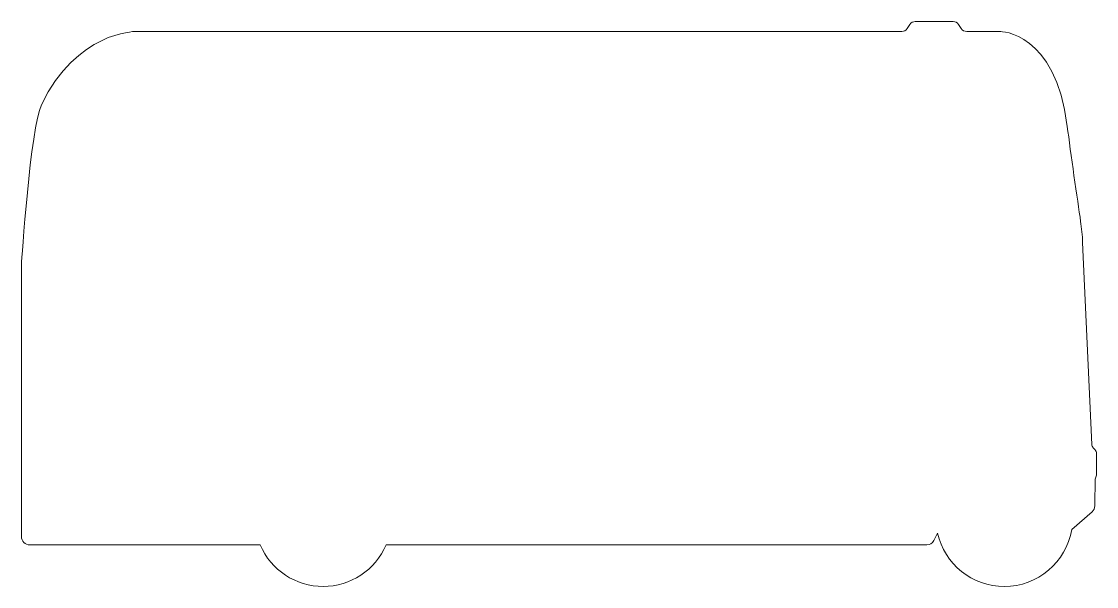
# Model space of a CAD drawing. Header units: inches. Extents: x 0.87 to 5.2, y -4.32 to -2.05.
import ezdxf

# ---------------------------------------------------------------- set-up
doc = ezdxf.new("R2010")
doc.units = ezdxf.units.IN
doc.header["$MEASUREMENT"] = 0
doc.layers.add('Edge Cuts', color=7, linetype='Continuous', lineweight=0)

msp = doc.modelspace()

# ---------------------------------------------------------------- linework, layer by layer
at = {"layer": 'Edge Cuts', "color": 250, "lineweight": 9, "true_color": 0x231f20}
msp.add_open_spline([(1.8354, -4.1539), (1.8787, -4.2552), (1.9788, -4.3212), (2.089, -4.3212), (2.1993, -4.3212), (2.2994, -4.2552), (2.3427, -4.1538), (2.3427, -4.1538), (4.5215, -4.1538), (4.5215, -4.1538), (4.5332, -4.1538), (4.5439, -4.147), (4.5489, -4.1364), (4.5489, -4.1364), (4.5639, -4.1058), (4.5639, -4.1058), (4.5921, -4.2313), (4.7045, -4.3212), (4.8331, -4.3212), (4.9669, -4.3212), (5.0824, -4.2239), (5.105, -4.092), (5.105, -4.092), (5.1871, -4.0201), (5.1871, -4.0201), (5.194, -4.0141), (5.1979, -4.0052), (5.1977, -3.996), (5.1977, -3.996), (5.199, -3.9093), (5.199, -3.8893), (5.199, -3.8838), (5.2045, -3.8785), (5.2045, -3.8732), (5.2045, -3.8533), (5.2045, -3.786), (5.2045, -3.786), (5.2045, -3.7803), (5.2024, -3.7747), (5.1985, -3.7705), (5.1985, -3.7705), (5.1915, -3.7628), (5.1915, -3.7628), (5.1881, -3.7591), (5.1861, -3.7543), (5.1859, -3.7493), (5.1859, -3.7493), (5.1487, -2.9351), (5.1487, -2.9351), (5.1474, -2.9067), (5.1447, -2.8785), (5.1406, -2.8504), (5.128, -2.7652), (5.0997, -2.571), (5.087, -2.4677), (5.04, -2.0856), (4.8166, -2.0857), (4.8166, -2.0857), (4.8166, -2.0857), (4.6815, -2.0857), (4.6815, -2.0857), (4.6726, -2.0857), (4.6643, -2.0812), (4.6595, -2.0736), (4.6595, -2.0736), (4.6492, -2.0575), (4.6492, -2.0575), (4.6444, -2.0499), (4.6361, -2.0453), (4.6272, -2.0453), (4.6272, -2.0453), (4.4746, -2.0453), (4.4746, -2.0453), (4.4656, -2.0453), (4.4573, -2.0499), (4.4525, -2.0575), (4.4525, -2.0575), (4.4423, -2.0736), (4.4423, -2.0736), (4.4375, -2.0812), (4.4292, -2.0857), (4.4202, -2.0857), (4.4202, -2.0857), (1.3313, -2.0857), (1.3313, -2.0857), (1.3313, -2.0857), (1.0955, -2.0857), (0.954, -2.3811), (0.9102, -2.4725), (0.8738, -3.0195), (0.8738, -3.0195), (0.8738, -3.0195), (0.8738, -4.1205), (0.8738, -4.1205), (0.8738, -4.1389), (0.8887, -4.1538), (0.9071, -4.1538), (0.9071, -4.1538), (1.8354, -4.1538), (1.8354, -4.1538)], degree=3, knots=[0, 0, 0, 0, 1, 1, 1, 2, 2, 2, 3, 3, 3, 4, 4, 4, 5, 5, 5, 6, 6, 6, 7, 7, 7, 8, 8, 8, 9, 9, 9, 10, 10, 10, 11, 11, 11, 12, 12, 12, 13, 13, 13, 14, 14, 14, 15, 15, 15, 16, 16, 16, 17, 17, 17, 18, 18, 18, 19, 19, 19, 20, 20, 20, 21, 21, 21, 22, 22, 22, 23, 23, 23, 24, 24, 24, 25, 25, 25, 26, 26, 26, 27, 27, 27, 28, 28, 28, 29, 29, 29, 30, 30, 30, 31, 31, 31, 32, 32, 32, 33, 33, 33, 33], dxfattribs=at)

doc.saveas('drawing.dxf')
